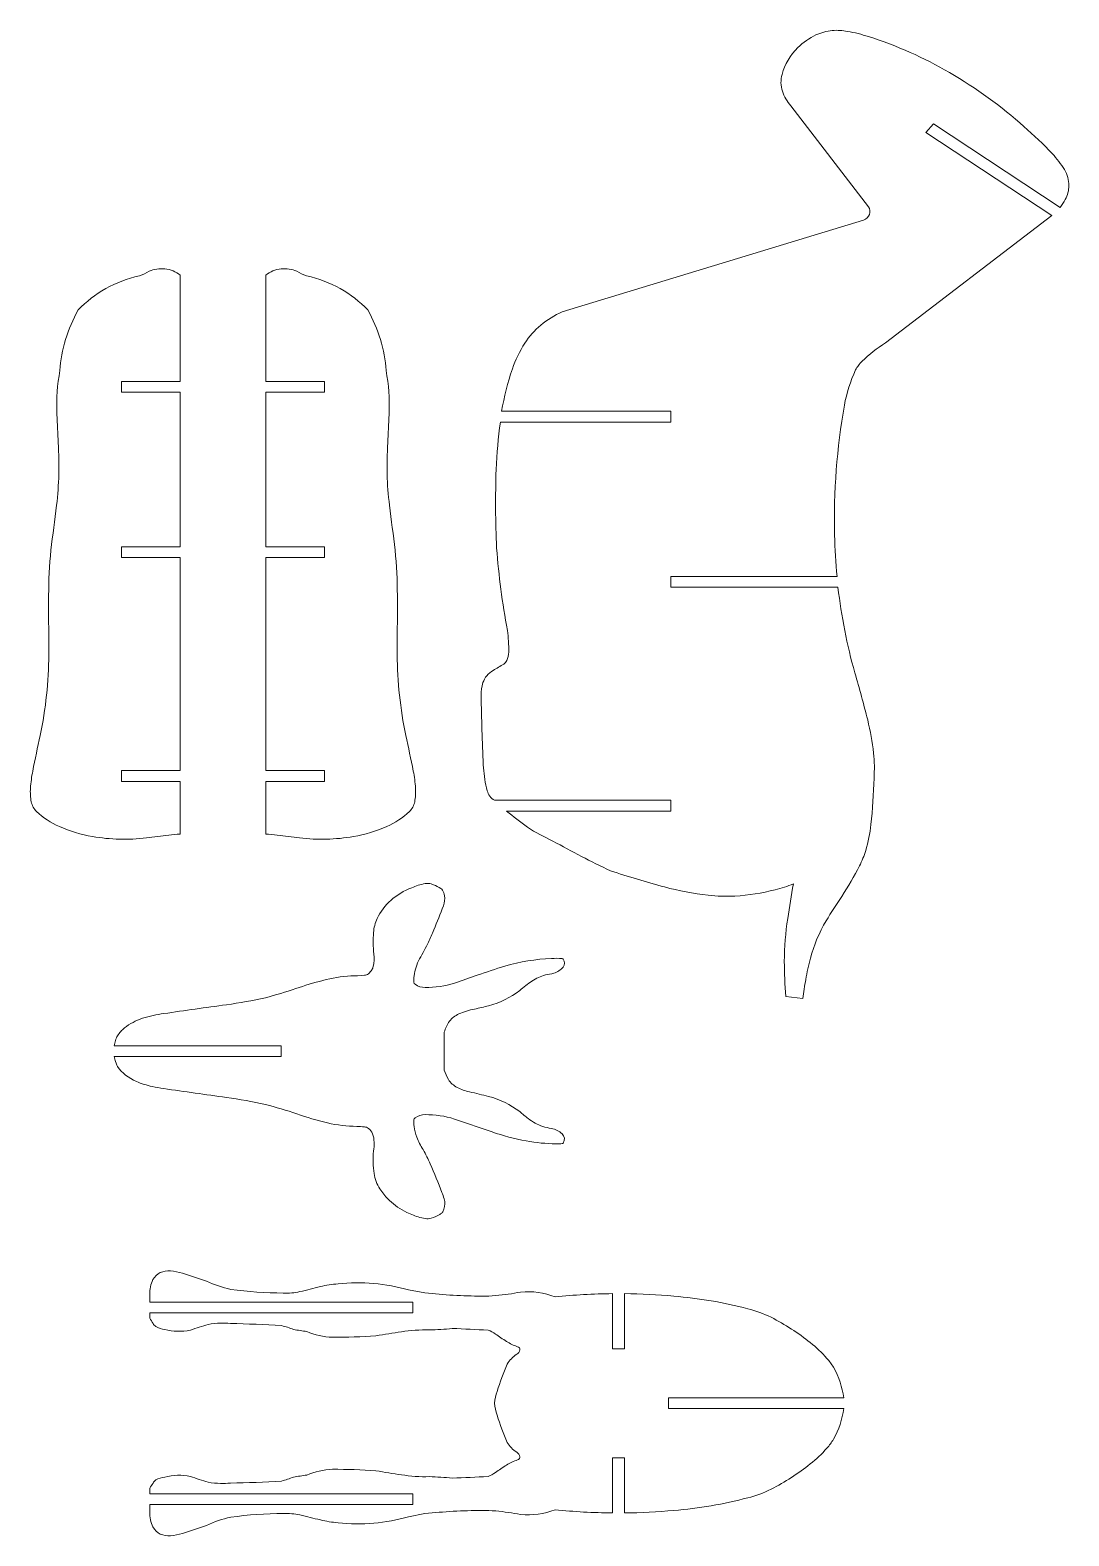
# Model space of a CAD drawing. Header units: millimetres. Extents: x -8.3 to 5.8, y -20 to 20.
# Drawn here: x -8.25 to 5.84, y -0.42 to 20 of the extents above; entities that cross this region are included whole.
import ezdxf

# ---------------------------------------------------------------- set-up
doc = ezdxf.new("R2010")
doc.units = ezdxf.units.MM
doc.header["$MEASUREMENT"] = 0
doc.layers.add('Default', color=178, linetype='Continuous', true_color=0x000000)

msp = doc.modelspace()

# ---------------------------------------------------------------- linework, layer by layer
at = {"layer": 'Default', "color": 178, "lineweight": 0, "true_color": 0x060809}
for p, q in [((3.119, 17.604), (2.065, 18.972)), ((3.999, 18.727), (3.899, 18.61)), ((3.899, 18.61), (5.605, 17.486)), ((5.72, 17.593), (3.999, 18.727)), ((-1.035, 16.18), (3.053, 17.422)), ((5.605, 17.486), (3.352, 15.76)), ((-6.218, 15.235), (-6.218, 16.679)), ((-5.057, 15.235), (-5.057, 16.679)), ((-7.015, 15.089), (-7.015, 15.235)), ((-7.015, 15.235), (-6.218, 15.235)), ((-4.26, 15.235), (-5.057, 15.235)), ((-4.26, 15.089), (-4.26, 15.235)), ((-6.218, 15.089), (-7.015, 15.089)), ((-6.218, 12.993), (-6.218, 15.089)), ((-5.057, 12.993), (-5.057, 15.089)), ((-5.057, 15.089), (-4.26, 15.089)), ((-7.892, 14.811), (-7.869, 14.332)), ((-3.383, 14.811), (-3.406, 14.332)), ((0.439, 14.832), (-1.858, 14.832)), ((0.439, 14.686), (0.439, 14.832)), ((-1.874, 14.686), (0.439, 14.686)), ((-7.015, 12.847), (-7.015, 12.993)), ((-7.015, 12.993), (-6.218, 12.993)), ((-4.26, 12.993), (-5.057, 12.993)), ((-4.26, 12.847), (-4.26, 12.993)), ((-6.218, 12.847), (-7.015, 12.847)), ((-6.218, 9.959), (-6.218, 12.847)), ((-5.057, 9.959), (-5.057, 12.847)), ((-5.057, 12.847), (-4.26, 12.847)), ((2.694, 12.59), (0.439, 12.59)), ((0.439, 12.59), (0.439, 12.445)), ((-8.003, 12.334), (-8.001, 11.531)), ((-3.272, 12.334), (-3.274, 11.531)), ((0.439, 12.445), (2.705, 12.445)), ((-2.084, 9.84), (-2.107, 10.038)), ((-7.015, 9.813), (-7.015, 9.959)), ((-7.015, 9.959), (-6.218, 9.959)), ((-6.218, 9.813), (-7.015, 9.813)), ((-6.218, 9.097), (-6.218, 9.813)), ((-4.26, 9.959), (-5.057, 9.959)), ((-5.057, 9.097), (-5.057, 9.813)), ((-5.057, 9.813), (-4.26, 9.813)), ((-4.26, 9.813), (-4.26, 9.959)), ((0.439, 9.556), (-1.954, 9.556)), ((-1.791, 9.41), (0.439, 9.41)), ((0.439, 9.41), (0.439, 9.556)), ((-2.681, 8.359), (-2.704, 8.375)), ((2.228, 6.869), (1.996, 6.895)), ((-7.069, 6.363), (-7.076, 6.35)), ((-2.637, 6.21), (-2.637, 6.413)), ((-7.099, 6.282), (-7.116, 6.229)), ((-7.116, 6.229), (-4.847, 6.229)), ((-4.847, 6.229), (-4.847, 6.083)), ((-2.637, 6.101), (-2.637, 6.21)), ((-4.847, 6.083), (-7.116, 6.083)), ((-7.116, 6.083), (-7.099, 6.029)), ((-7.099, 6.029), (-7.084, 5.98)), ((-2.637, 5.898), (-2.637, 6.101)), ((-2.497, 5.234), (-1.988, 5.059)), ((-6.186, 3.145), (-5.86, 3.036)), ((-3.119, 2.917), (-2.898, 2.876)), ((-0.355, 2.867), (-0.355, 2.118)), ((-0.189, 2.118), (-0.189, 2.867)), ((-6.63, 2.751), (-6.63, 2.856)), ((-3.061, 2.751), (-6.63, 2.751)), ((-3.061, 2.605), (-3.061, 2.751)), ((-6.63, 2.532), (-6.63, 2.606)), ((-6.63, 2.606), (-3.061, 2.605)), ((-0.355, 2.118), (-0.189, 2.118)), ((2.783, 1.453), (0.406, 1.453)), ((0.406, 1.453), (0.406, 1.307)), ((0.406, 1.307), (2.783, 1.307)), ((-0.189, 0.642), (-0.355, 0.642)), ((-0.355, 0.642), (-0.355, -0.107)), ((-0.189, -0.107), (-0.189, 0.642)), ((-6.63, 0.154), (-6.63, 0.228)), ((-3.061, 0.154), (-6.63, 0.154)), ((-6.63, -0.097), (-6.63, 0.008)), ((-6.63, 0.008), (-3.061, 0.008)), ((-3.061, 0.008), (-3.061, 0.154)), ((-2.898, -0.116), (-3.119, -0.158)), ((-5.86, -0.276), (-6.186, -0.385))]:
    msp.add_line(p, q, dxfattribs=at)
for points in [[(2.162, 19.763), (2.232, 19.831), (2.315, 19.889), (2.406, 19.934)], [(2.406, 19.934), (2.475, 19.966), (2.55, 19.987), (2.628, 19.995)], [(2.628, 19.995), (2.697, 20), (2.767, 19.996), (2.835, 19.983)], [(2.835, 19.983), (2.931, 19.966), (3.026, 19.942), (3.118, 19.912)], [(3.118, 19.912), (3.505, 19.79), (3.874, 19.626), (4.216, 19.425)], [(1.947, 19.4), (1.981, 19.535), (2.056, 19.66), (2.162, 19.763)], [(1.951, 19.171), (1.927, 19.245), (1.925, 19.325), (1.947, 19.4)], [(4.216, 19.425), (4.582, 19.213), (4.921, 18.968), (5.228, 18.693)], [(2.065, 18.972), (2.016, 19.032), (1.977, 19.1), (1.951, 19.171)], [(5.228, 18.693), (5.363, 18.576), (5.491, 18.453), (5.613, 18.325)], [(5.613, 18.325), (5.675, 18.258), (5.73, 18.185), (5.777, 18.108)], [(5.777, 18.108), (5.817, 18.041), (5.838, 17.967), (5.838, 17.891)], [(5.838, 17.891), (5.837, 17.826), (5.82, 17.762), (5.789, 17.703)], [(3.131, 17.5), (3.143, 17.535), (3.139, 17.572), (3.119, 17.604)], [(5.789, 17.703), (5.77, 17.665), (5.747, 17.628), (5.72, 17.593)], [(3.053, 17.422), (3.09, 17.437), (3.119, 17.466), (3.131, 17.5)], [(-6.426, 16.764), (-6.499, 16.769), (-6.572, 16.757), (-6.638, 16.731)], [(-6.218, 16.679), (-6.276, 16.724), (-6.349, 16.754), (-6.426, 16.764)], [(-5.057, 16.679), (-4.998, 16.724), (-4.926, 16.754), (-4.849, 16.764)], [(-4.849, 16.764), (-4.776, 16.769), (-4.703, 16.757), (-4.637, 16.731)], [(-6.771, 16.669), (-7.097, 16.595), (-7.387, 16.433), (-7.601, 16.205)], [(-6.638, 16.731), (-6.678, 16.704), (-6.723, 16.683), (-6.771, 16.669)], [(-4.637, 16.731), (-4.596, 16.704), (-4.552, 16.683), (-4.504, 16.669)], [(-4.504, 16.669), (-4.178, 16.596), (-3.887, 16.433), (-3.674, 16.205)], [(-7.601, 16.205), (-7.747, 15.949), (-7.831, 15.669), (-7.85, 15.383)], [(-3.674, 16.205), (-3.528, 15.949), (-3.444, 15.669), (-3.425, 15.383)], [(-1.545, 15.754), (-1.426, 15.937), (-1.248, 16.085), (-1.035, 16.18)], [(-1.712, 15.407), (-1.67, 15.527), (-1.614, 15.643), (-1.545, 15.754)], [(3.352, 15.76), (3.235, 15.686), (3.128, 15.603), (3.032, 15.509)], [(-7.85, 15.383), (-7.885, 15.194), (-7.899, 15.002), (-7.892, 14.811)], [(-3.425, 15.383), (-3.39, 15.194), (-3.376, 15.002), (-3.383, 14.811)], [(-1.858, 14.832), (-1.824, 15.027), (-1.776, 15.219), (-1.712, 15.407)], [(2.944, 15.393), (2.874, 15.239), (2.823, 15.078), (2.792, 14.915)], [(3.032, 15.509), (2.997, 15.474), (2.967, 15.435), (2.944, 15.393)], [(2.792, 14.915), (2.691, 14.332), (2.646, 13.742), (2.659, 13.152)], [(-1.932, 14.043), (-1.924, 14.258), (-1.904, 14.473), (-1.874, 14.686)], [(-7.869, 14.332), (-7.864, 14.213), (-7.862, 14.094), (-7.864, 13.976)], [(-3.406, 14.332), (-3.411, 14.213), (-3.412, 14.094), (-3.411, 13.976)], [(-7.864, 13.976), (-7.868, 13.836), (-7.879, 13.697), (-7.895, 13.558)], [(-3.411, 13.976), (-3.407, 13.836), (-3.396, 13.697), (-3.379, 13.558)], [(-1.926, 12.977), (-1.942, 13.332), (-1.944, 13.687), (-1.932, 14.043)], [(-7.895, 13.558), (-7.921, 13.355), (-7.947, 13.152), (-7.971, 12.949)], [(-3.379, 13.558), (-3.353, 13.355), (-3.328, 13.152), (-3.303, 12.949)], [(2.659, 13.152), (2.663, 12.965), (2.675, 12.777), (2.694, 12.59)], [(-7.971, 12.949), (-7.992, 12.744), (-8.002, 12.539), (-8.003, 12.334)], [(-3.303, 12.949), (-3.283, 12.744), (-3.273, 12.539), (-3.272, 12.334)], [(-1.779, 11.861), (-1.848, 12.23), (-1.897, 12.603), (-1.926, 12.977)], [(2.705, 12.445), (2.751, 12.053), (2.827, 11.666), (2.934, 11.284)], [(-1.761, 11.565), (-1.759, 11.664), (-1.766, 11.763), (-1.779, 11.861)], [(-8.001, 11.531), (-8.002, 11.164), (-8.041, 10.797), (-8.118, 10.436)], [(-3.274, 11.531), (-3.272, 11.164), (-3.233, 10.797), (-3.157, 10.436)], [(-1.828, 11.404), (-1.809, 11.417), (-1.796, 11.434), (-1.789, 11.454)], [(-1.789, 11.454), (-1.77, 11.489), (-1.761, 11.527), (-1.761, 11.565)], [(-2.111, 11.152), (-2.088, 11.22), (-2.039, 11.278), (-1.973, 11.318)], [(-1.973, 11.318), (-1.924, 11.346), (-1.876, 11.375), (-1.828, 11.404)], [(2.934, 11.284), (2.996, 11.072), (3.054, 10.859), (3.108, 10.646)], [(-2.135, 10.979), (-2.135, 11.038), (-2.127, 11.096), (-2.111, 11.152)], [(-2.107, 10.038), (-2.122, 10.351), (-2.131, 10.665), (-2.135, 10.979)], [(3.108, 10.646), (3.144, 10.497), (3.171, 10.347), (3.188, 10.196)], [(-8.118, 10.436), (-8.153, 10.275), (-8.187, 10.114), (-8.218, 9.953)], [(-3.157, 10.436), (-3.122, 10.275), (-3.088, 10.114), (-3.056, 9.953)], [(3.188, 10.196), (3.2, 10.083), (3.202, 9.969), (3.194, 9.855)], [(-8.218, 9.953), (-8.233, 9.876), (-8.244, 9.799), (-8.249, 9.721)], [(-3.056, 9.953), (-3.041, 9.876), (-3.031, 9.799), (-3.026, 9.721)], [(-2.052, 9.686), (-2.07, 9.736), (-2.081, 9.788), (-2.084, 9.84)], [(3.194, 9.855), (3.189, 9.645), (3.175, 9.436), (3.153, 9.227)], [(-8.249, 9.721), (-8.254, 9.659), (-8.25, 9.597), (-8.238, 9.535)], [(-3.026, 9.721), (-3.021, 9.659), (-3.025, 9.597), (-3.037, 9.535)], [(-1.954, 9.556), (-2.006, 9.585), (-2.041, 9.632), (-2.052, 9.686)], [(-8.238, 9.535), (-8.228, 9.487), (-8.203, 9.441), (-8.167, 9.404)], [(-8.167, 9.404), (-8.078, 9.32), (-7.974, 9.251), (-7.857, 9.2)], [(-3.108, 9.404), (-3.196, 9.32), (-3.301, 9.251), (-3.417, 9.2)], [(-3.037, 9.535), (-3.047, 9.487), (-3.071, 9.441), (-3.108, 9.404)], [(-1.508, 9.191), (-1.604, 9.262), (-1.698, 9.336), (-1.791, 9.41)], [(-7.857, 9.2), (-7.715, 9.137), (-7.563, 9.092), (-7.406, 9.065)], [(-3.417, 9.2), (-3.56, 9.137), (-3.712, 9.092), (-3.869, 9.065)], [(-1.161, 9.004), (-1.282, 9.058), (-1.398, 9.12), (-1.508, 9.191)], [(3.153, 9.227), (3.139, 9.108), (3.115, 8.991), (3.082, 8.875)], [(-7.406, 9.065), (-7.166, 9.023), (-6.92, 9.017), (-6.677, 9.046)], [(-6.677, 9.046), (-6.576, 9.059), (-6.474, 9.071), (-6.373, 9.085)], [(-6.373, 9.085), (-6.322, 9.092), (-6.27, 9.096), (-6.218, 9.097)], [(-4.902, 9.085), (-4.953, 9.092), (-5.005, 9.096), (-5.057, 9.097)], [(-4.598, 9.046), (-4.699, 9.059), (-4.801, 9.071), (-4.902, 9.085)], [(-3.869, 9.065), (-4.109, 9.023), (-4.355, 9.017), (-4.598, 9.046)], [(-0.381, 8.6), (-0.646, 8.726), (-0.906, 8.861), (-1.161, 9.004)], [(3.082, 8.875), (3.06, 8.804), (3.031, 8.734), (2.997, 8.667)], [(0.353, 8.381), (0.106, 8.448), (-0.138, 8.521), (-0.381, 8.6)], [(2.997, 8.667), (2.926, 8.526), (2.846, 8.388), (2.757, 8.254)], [(-2.895, 8.426), (-2.958, 8.415), (-3.019, 8.396), (-3.077, 8.371)], [(-2.812, 8.422), (-2.839, 8.429), (-2.867, 8.431), (-2.895, 8.426)], [(-2.704, 8.375), (-2.738, 8.394), (-2.774, 8.41), (-2.812, 8.422)], [(0.943, 8.27), (0.743, 8.292), (0.546, 8.33), (0.353, 8.381)], [(2.101, 8.424), (2.021, 8.39), (1.938, 8.363), (1.852, 8.343)], [(2.023, 7.954), (2.046, 8.111), (2.072, 8.268), (2.101, 8.424)], [(-3.077, 8.371), (-3.289, 8.289), (-3.456, 8.14), (-3.547, 7.954)], [(-2.658, 8.337), (-2.664, 8.346), (-2.672, 8.354), (-2.681, 8.359)], [(-2.631, 8.263), (-2.635, 8.289), (-2.644, 8.314), (-2.658, 8.337)], [(-2.647, 8.127), (-2.63, 8.171), (-2.625, 8.217), (-2.631, 8.263)], [(1.308, 8.257), (1.186, 8.251), (1.064, 8.256), (0.943, 8.27)], [(1.852, 8.343), (1.674, 8.297), (1.492, 8.269), (1.308, 8.257)], [(2.757, 8.254), (2.684, 8.145), (2.613, 8.034), (2.545, 7.922)], [(-2.777, 7.798), (-2.733, 7.907), (-2.689, 8.017), (-2.647, 8.127)], [(-3.595, 7.764), (-3.604, 7.666), (-3.602, 7.569), (-3.591, 7.472)], [(-3.547, 7.954), (-3.574, 7.893), (-3.591, 7.829), (-3.595, 7.764)], [(-2.848, 7.634), (-2.823, 7.688), (-2.799, 7.743), (-2.777, 7.798)], [(1.977, 7.372), (1.978, 7.567), (1.994, 7.761), (2.023, 7.954)], [(2.545, 7.922), (2.45, 7.763), (2.378, 7.593), (2.332, 7.417)], [(-2.971, 7.406), (-2.928, 7.482), (-2.887, 7.558), (-2.848, 7.634)], [(-3.591, 7.472), (-3.584, 7.415), (-3.587, 7.358), (-3.6, 7.302)], [(-3.044, 7.177), (-3.035, 7.256), (-3.01, 7.334), (-2.971, 7.406)], [(-1.181, 7.411), (-1.396, 7.403), (-1.608, 7.368), (-1.812, 7.307)], [(-1.037, 7.41), (-1.085, 7.415), (-1.133, 7.415), (-1.181, 7.411)], [(-1.021, 7.402), (-1.025, 7.406), (-1.031, 7.409), (-1.037, 7.41)], [(-1.024, 7.294), (-1.001, 7.327), (-0.999, 7.368), (-1.021, 7.402)], [(1.996, 6.895), (1.985, 7.054), (1.978, 7.213), (1.977, 7.372)], [(2.332, 7.417), (2.306, 7.321), (2.285, 7.224), (2.268, 7.126)], [(-3.902, 7.174), (-4.031, 7.167), (-4.159, 7.147), (-4.283, 7.114)], [(-3.72, 7.183), (-3.78, 7.177), (-3.841, 7.174), (-3.902, 7.174)], [(-3.663, 7.204), (-3.679, 7.192), (-3.699, 7.185), (-3.72, 7.183)], [(-3.618, 7.258), (-3.631, 7.238), (-3.646, 7.22), (-3.663, 7.204)], [(-3.6, 7.302), (-3.603, 7.286), (-3.609, 7.271), (-3.618, 7.258)], [(-3.047, 7.089), (-3.05, 7.118), (-3.049, 7.148), (-3.044, 7.177)], [(-2.19, 7.184), (-2.292, 7.147), (-2.394, 7.112), (-2.497, 7.078)], [(-1.812, 7.307), (-1.939, 7.269), (-2.065, 7.228), (-2.19, 7.184)], [(-1.446, 7.106), (-1.391, 7.143), (-1.329, 7.171), (-1.263, 7.189)], [(-1.263, 7.189), (-1.225, 7.195), (-1.188, 7.203), (-1.151, 7.212)], [(-1.151, 7.212), (-1.099, 7.227), (-1.055, 7.256), (-1.024, 7.294)], [(-4.65, 7.003), (-4.785, 6.956), (-4.923, 6.915), (-5.063, 6.88)], [(-4.283, 7.114), (-4.407, 7.081), (-4.529, 7.044), (-4.65, 7.003)], [(-3.029, 7.061), (-3.04, 7.067), (-3.047, 7.077), (-3.047, 7.089)], [(-2.897, 7.018), (-2.945, 7.018), (-2.993, 7.033), (-3.029, 7.061)], [(-2.497, 7.078), (-2.625, 7.037), (-2.76, 7.016), (-2.897, 7.018)], [(-2.034, 6.77), (-1.878, 6.812), (-1.735, 6.882), (-1.612, 6.976)], [(-1.612, 6.976), (-1.56, 7.022), (-1.504, 7.066), (-1.446, 7.106)], [(2.268, 7.126), (2.254, 7.04), (2.24, 6.955), (2.228, 6.869)], [(-5.589, 6.784), (-5.873, 6.746), (-6.156, 6.706), (-6.44, 6.664)], [(-5.063, 6.88), (-5.237, 6.841), (-5.412, 6.808), (-5.589, 6.784)], [(-2.225, 6.725), (-2.161, 6.739), (-2.097, 6.754), (-2.034, 6.77)], [(-6.729, 6.6), (-6.819, 6.571), (-6.902, 6.527), (-6.972, 6.47)], [(-6.44, 6.664), (-6.538, 6.651), (-6.635, 6.63), (-6.729, 6.6)], [(-2.637, 6.413), (-2.62, 6.465), (-2.596, 6.515), (-2.565, 6.561)], [(-2.565, 6.561), (-2.534, 6.603), (-2.489, 6.637), (-2.438, 6.659)], [(-2.438, 6.659), (-2.37, 6.688), (-2.299, 6.711), (-2.225, 6.725)], [(-7.076, 6.35), (-7.086, 6.328), (-7.093, 6.305), (-7.099, 6.282)], [(-6.972, 6.47), (-7.01, 6.438), (-7.042, 6.403), (-7.069, 6.363)], [(-7.084, 5.98), (-7.08, 5.969), (-7.075, 5.958), (-7.069, 5.948)], [(-7.069, 5.948), (-7.008, 5.86), (-6.919, 5.789), (-6.813, 5.744)], [(-6.813, 5.744), (-6.744, 5.714), (-6.672, 5.691), (-6.597, 5.675)], [(-2.578, 5.769), (-2.602, 5.81), (-2.622, 5.854), (-2.637, 5.898)], [(-2.46, 5.663), (-2.51, 5.688), (-2.551, 5.725), (-2.578, 5.769)], [(-6.597, 5.675), (-6.546, 5.665), (-6.494, 5.655), (-6.442, 5.648)], [(-6.442, 5.648), (-6.158, 5.606), (-5.874, 5.566), (-5.589, 5.527)], [(-5.589, 5.527), (-5.412, 5.503), (-5.237, 5.471), (-5.063, 5.431)], [(-2.292, 5.603), (-2.351, 5.616), (-2.407, 5.636), (-2.46, 5.663)], [(-2.034, 5.541), (-2.12, 5.562), (-2.206, 5.582), (-2.292, 5.603)], [(-1.612, 5.335), (-1.735, 5.43), (-1.878, 5.5), (-2.034, 5.541)], [(-5.063, 5.431), (-4.918, 5.395), (-4.776, 5.353), (-4.636, 5.304)], [(-1.496, 5.241), (-1.536, 5.271), (-1.574, 5.303), (-1.612, 5.335)], [(-4.636, 5.304), (-4.5, 5.257), (-4.362, 5.216), (-4.221, 5.182)], [(-4.221, 5.182), (-4.09, 5.152), (-3.956, 5.136), (-3.821, 5.135)], [(-3.821, 5.135), (-3.787, 5.134), (-3.753, 5.132), (-3.72, 5.128)], [(-3.72, 5.128), (-3.699, 5.127), (-3.679, 5.12), (-3.663, 5.108)], [(-3.663, 5.108), (-3.64, 5.086), (-3.622, 5.062), (-3.608, 5.035)], [(-3.044, 5.134), (-3.049, 5.164), (-3.05, 5.193), (-3.047, 5.223)], [(-3.047, 5.223), (-3.047, 5.234), (-3.04, 5.244), (-3.029, 5.25)], [(-3.009, 4.989), (-3.027, 5.036), (-3.039, 5.085), (-3.044, 5.134)], [(-3.029, 5.25), (-2.993, 5.278), (-2.945, 5.294), (-2.897, 5.294)], [(-2.897, 5.294), (-2.76, 5.295), (-2.625, 5.275), (-2.497, 5.234)], [(-1.298, 5.133), (-1.371, 5.158), (-1.438, 5.195), (-1.496, 5.241)], [(-1.183, 5.107), (-1.222, 5.113), (-1.26, 5.122), (-1.298, 5.133)], [(-1.038, 5.034), (-1.076, 5.071), (-1.127, 5.097), (-1.183, 5.107)], [(-3.608, 5.035), (-3.595, 4.998), (-3.588, 4.959), (-3.588, 4.921)], [(-3.588, 4.921), (-3.587, 4.88), (-3.589, 4.839), (-3.595, 4.799)], [(-2.924, 4.819), (-2.956, 4.873), (-2.985, 4.93), (-3.009, 4.989)], [(-1.988, 5.059), (-1.837, 5.008), (-1.682, 4.967), (-1.523, 4.937)], [(-1.523, 4.937), (-1.39, 4.913), (-1.255, 4.9), (-1.119, 4.898)], [(-1.119, 4.898), (-1.091, 4.897), (-1.063, 4.898), (-1.035, 4.902)], [(-1.021, 4.909), (-0.995, 4.95), (-1.002, 5), (-1.038, 5.034)], [(-1.035, 4.902), (-1.03, 4.903), (-1.025, 4.906), (-1.021, 4.909)], [(-3.595, 4.799), (-3.605, 4.697), (-3.603, 4.595), (-3.588, 4.494)], [(-2.825, 4.626), (-2.854, 4.692), (-2.887, 4.756), (-2.924, 4.819)], [(-3.588, 4.494), (-3.577, 4.422), (-3.55, 4.352), (-3.508, 4.288)], [(-2.668, 4.239), (-2.718, 4.369), (-2.77, 4.498), (-2.825, 4.626)], [(-3.508, 4.288), (-3.413, 4.134), (-3.261, 4.011), (-3.077, 3.94)], [(-2.638, 4.153), (-2.645, 4.182), (-2.656, 4.211), (-2.668, 4.239)], [(-2.64, 4.012), (-2.625, 4.058), (-2.624, 4.107), (-2.638, 4.153)], [(-3.077, 3.94), (-3.019, 3.915), (-2.958, 3.897), (-2.895, 3.885)], [(-2.895, 3.885), (-2.867, 3.881), (-2.839, 3.882), (-2.812, 3.889)], [(-2.812, 3.889), (-2.771, 3.903), (-2.731, 3.92), (-2.695, 3.942)], [(-2.695, 3.942), (-2.683, 3.949), (-2.673, 3.957), (-2.664, 3.966)], [(-2.664, 3.966), (-2.653, 3.98), (-2.645, 3.996), (-2.64, 4.012)], [(-6.587, 3.057), (-6.566, 3.098), (-6.531, 3.131), (-6.488, 3.154)], [(-6.488, 3.154), (-6.444, 3.17), (-6.397, 3.178), (-6.349, 3.176)], [(-6.349, 3.176), (-6.294, 3.17), (-6.239, 3.16), (-6.186, 3.145)], [(-6.63, 2.856), (-6.632, 2.925), (-6.617, 2.994), (-6.587, 3.057)], [(-5.86, 3.036), (-5.757, 2.986), (-5.646, 2.949), (-5.532, 2.925)], [(-5.532, 2.925), (-5.296, 2.891), (-5.058, 2.875), (-4.819, 2.875)], [(-4.819, 2.875), (-4.743, 2.871), (-4.667, 2.877), (-4.593, 2.894)], [(-4.593, 2.894), (-4.5, 2.916), (-4.408, 2.939), (-4.316, 2.962)], [(-4.316, 2.962), (-4.238, 2.981), (-4.158, 2.993), (-4.077, 2.999)], [(-4.077, 2.999), (-3.755, 3.034), (-3.428, 3.006), (-3.119, 2.917)], [(-2.898, 2.876), (-2.642, 2.849), (-2.384, 2.835), (-2.127, 2.833)], [(-1.937, 2.84), (-1.824, 2.85), (-1.711, 2.867), (-1.6, 2.888)], [(-1.6, 2.888), (-1.441, 2.903), (-1.28, 2.881), (-1.133, 2.824)], [(-1.133, 2.824), (-0.875, 2.85), (-0.615, 2.864), (-0.355, 2.867)], [(-0.189, 2.867), (0.034, 2.864), (0.257, 2.853), (0.479, 2.833)], [(-2.127, 2.833), (-2.063, 2.833), (-2, 2.835), (-1.937, 2.84)], [(0.479, 2.833), (0.819, 2.805), (1.155, 2.748), (1.481, 2.662)], [(1.481, 2.662), (1.592, 2.634), (1.698, 2.595), (1.798, 2.546)], [(-6.586, 2.461), (-6.601, 2.484), (-6.616, 2.508), (-6.63, 2.532)], [(-6.547, 2.42), (-6.564, 2.431), (-6.577, 2.445), (-6.586, 2.461)], [(-5.67, 2.466), (-5.727, 2.466), (-5.783, 2.461), (-5.838, 2.449)], [(-5.537, 2.462), (-5.581, 2.466), (-5.625, 2.467), (-5.67, 2.466)], [(-4.842, 2.433), (-5.073, 2.448), (-5.305, 2.458), (-5.537, 2.462)], [(1.798, 2.546), (1.988, 2.449), (2.167, 2.333), (2.329, 2.202)], [(-6.428, 2.381), (-6.471, 2.385), (-6.512, 2.399), (-6.547, 2.42)], [(-6.079, 2.371), (-6.195, 2.348), (-6.315, 2.351), (-6.428, 2.381)], [(-5.838, 2.449), (-5.92, 2.427), (-6.001, 2.401), (-6.079, 2.371)], [(-4.682, 2.38), (-4.733, 2.402), (-4.787, 2.42), (-4.842, 2.433)], [(-4.502, 2.352), (-4.562, 2.362), (-4.622, 2.371), (-4.682, 2.38)], [(-4.152, 2.275), (-4.274, 2.28), (-4.392, 2.306), (-4.502, 2.352)], [(-3.562, 2.295), (-3.758, 2.281), (-3.955, 2.274), (-4.152, 2.275)], [(-3.218, 2.35), (-3.333, 2.333), (-3.447, 2.315), (-3.562, 2.295)], [(-2.837, 2.374), (-2.965, 2.378), (-3.093, 2.369), (-3.218, 2.35)], [(-2.527, 2.394), (-2.63, 2.384), (-2.734, 2.377), (-2.837, 2.374)], [(-2.041, 2.371), (-2.203, 2.381), (-2.365, 2.389), (-2.527, 2.394)], [(-1.941, 2.319), (-1.972, 2.34), (-2.005, 2.358), (-2.041, 2.371)], [(-1.792, 2.218), (-1.842, 2.251), (-1.892, 2.285), (-1.941, 2.319)], [(-1.642, 2.146), (-1.694, 2.166), (-1.744, 2.19), (-1.792, 2.218)], [(-1.782, 1.912), (-1.75, 1.964), (-1.706, 2.009), (-1.653, 2.044)], [(-1.653, 2.044), (-1.63, 2.058), (-1.614, 2.08), (-1.61, 2.104)], [(-1.61, 2.104), (-1.606, 2.123), (-1.62, 2.141), (-1.642, 2.146)], [(2.329, 2.202), (2.412, 2.138), (2.487, 2.066), (2.554, 1.988)], [(-1.917, 1.542), (-1.881, 1.667), (-1.836, 1.791), (-1.782, 1.912)], [(2.554, 1.988), (2.589, 1.951), (2.619, 1.911), (2.643, 1.868)], [(2.643, 1.868), (2.717, 1.738), (2.765, 1.597), (2.783, 1.453)], [(-1.953, 1.38), (-1.948, 1.435), (-1.936, 1.489), (-1.917, 1.542)], [(-1.917, 1.218), (-1.936, 1.271), (-1.948, 1.325), (-1.953, 1.38)], [(2.783, 1.307), (2.765, 1.162), (2.717, 1.022), (2.643, 0.892)], [(-1.782, 0.848), (-1.836, 0.969), (-1.881, 1.092), (-1.917, 1.218)], [(-1.653, 0.716), (-1.706, 0.751), (-1.75, 0.796), (-1.782, 0.848)], [(2.643, 0.892), (2.619, 0.849), (2.589, 0.809), (2.554, 0.772)], [(-1.792, 0.542), (-1.744, 0.57), (-1.694, 0.594), (-1.642, 0.614)], [(-1.61, 0.656), (-1.614, 0.68), (-1.63, 0.702), (-1.653, 0.716)], [(-1.642, 0.614), (-1.62, 0.618), (-1.606, 0.637), (-1.61, 0.656)], [(2.554, 0.772), (2.487, 0.694), (2.412, 0.622), (2.329, 0.558)], [(-6.428, 0.379), (-6.315, 0.408), (-6.195, 0.412), (-6.079, 0.389)], [(-4.502, 0.407), (-4.392, 0.453), (-4.274, 0.48), (-4.152, 0.485)], [(-4.152, 0.485), (-3.955, 0.485), (-3.758, 0.479), (-3.562, 0.465)], [(-3.562, 0.465), (-3.447, 0.445), (-3.333, 0.427), (-3.218, 0.41)], [(-3.218, 0.41), (-3.093, 0.39), (-2.965, 0.382), (-2.837, 0.385)], [(-2.041, 0.388), (-2.005, 0.402), (-1.972, 0.42), (-1.941, 0.441)], [(-1.941, 0.441), (-1.892, 0.475), (-1.842, 0.509), (-1.792, 0.542)], [(2.329, 0.558), (2.167, 0.426), (1.988, 0.311), (1.798, 0.214)], [(-6.63, 0.228), (-6.616, 0.252), (-6.601, 0.275), (-6.586, 0.298)], [(-6.586, 0.298), (-6.577, 0.315), (-6.564, 0.329), (-6.547, 0.34)], [(-6.547, 0.34), (-6.512, 0.361), (-6.471, 0.374), (-6.428, 0.379)], [(-6.079, 0.389), (-6.001, 0.359), (-5.92, 0.333), (-5.838, 0.311)], [(-5.838, 0.311), (-5.783, 0.299), (-5.727, 0.293), (-5.67, 0.294)], [(-5.67, 0.294), (-5.625, 0.293), (-5.581, 0.294), (-5.537, 0.298)], [(-5.537, 0.298), (-5.305, 0.302), (-5.073, 0.311), (-4.842, 0.326)], [(-4.842, 0.326), (-4.787, 0.34), (-4.733, 0.358), (-4.682, 0.38)], [(-4.682, 0.38), (-4.622, 0.389), (-4.562, 0.398), (-4.502, 0.407)], [(-2.837, 0.385), (-2.734, 0.382), (-2.63, 0.376), (-2.527, 0.365)], [(-2.527, 0.365), (-2.365, 0.371), (-2.203, 0.378), (-2.041, 0.388)], [(1.798, 0.214), (1.698, 0.165), (1.592, 0.126), (1.481, 0.098)], [(1.481, 0.098), (1.155, 0.012), (0.819, -0.045), (0.479, -0.073)], [(-6.587, -0.297), (-6.617, -0.234), (-6.632, -0.165), (-6.63, -0.097)], [(-5.532, -0.165), (-5.646, -0.189), (-5.757, -0.226), (-5.86, -0.276)], [(-4.819, -0.116), (-5.058, -0.115), (-5.296, -0.131), (-5.532, -0.165)], [(-4.593, -0.134), (-4.667, -0.118), (-4.743, -0.111), (-4.819, -0.116)], [(-4.316, -0.202), (-4.408, -0.179), (-4.5, -0.157), (-4.593, -0.134)], [(-4.077, -0.239), (-4.158, -0.234), (-4.238, -0.221), (-4.316, -0.202)], [(-3.119, -0.158), (-3.428, -0.247), (-3.755, -0.275), (-4.077, -0.239)], [(-2.127, -0.073), (-2.384, -0.075), (-2.642, -0.089), (-2.898, -0.116)], [(-1.937, -0.08), (-2, -0.075), (-2.063, -0.073), (-2.127, -0.073)], [(-1.6, -0.129), (-1.711, -0.107), (-1.824, -0.091), (-1.937, -0.08)], [(-1.133, -0.064), (-1.28, -0.121), (-1.441, -0.144), (-1.6, -0.129)], [(-0.355, -0.107), (-0.615, -0.105), (-0.875, -0.09), (-1.133, -0.064)], [(0.479, -0.073), (0.257, -0.093), (0.034, -0.105), (-0.189, -0.107)], [(-6.488, -0.394), (-6.531, -0.372), (-6.566, -0.338), (-6.587, -0.297)], [(-6.349, -0.416), (-6.397, -0.418), (-6.444, -0.411), (-6.488, -0.394)], [(-6.186, -0.385), (-6.239, -0.4), (-6.294, -0.411), (-6.349, -0.416)]]:
    msp.add_open_spline(points, degree=3, dxfattribs=at)

doc.saveas('drawing.dxf')
